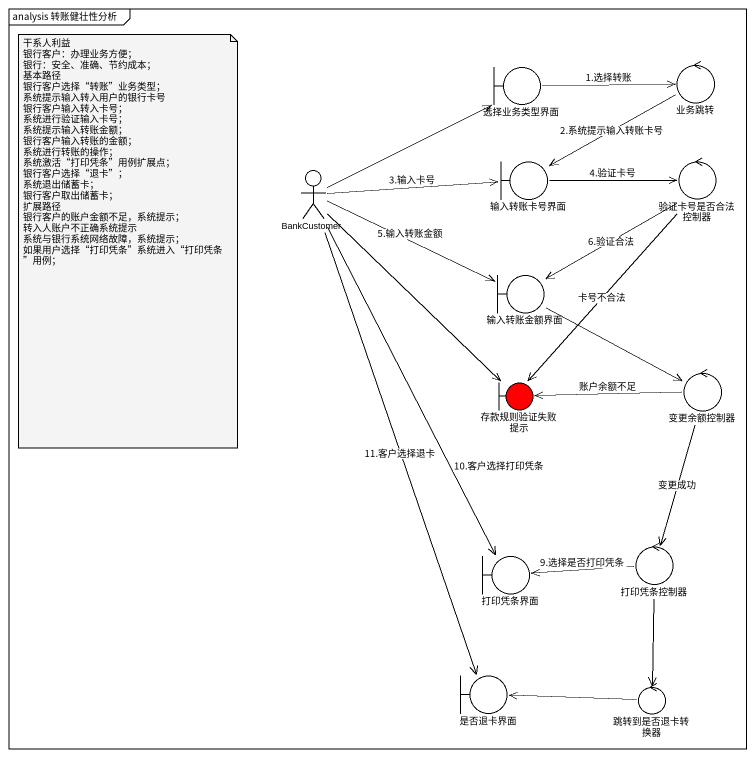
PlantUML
@startuml
mainframe analysis 转账健壮性分析
boundary 选择业务类型界面
control 业务跳转
boundary 输入转账卡号界面
control 验证卡号是否合法控制器
actor BankCustomer
boundary 输入转账金额界面
boundary 存款规则验证失败提示 #FF0000
control 变更余额控制器
control 打印凭条控制器
boundary 打印凭条界面
boundary 是否退卡界面
control 跳转到是否退卡转换器
选择业务类型界面 -right-> 业务跳转 : 1.选择转账
业务跳转 -left-> 输入转账卡号界面 : 2.系统提示输入转账卡号
输入转账卡号界面 -right-> 验证卡号是否合法控制器 : 4.验证卡号
验证卡号是否合法控制器 --> 输入转账金额界面 : 6.验证合法
验证卡号是否合法控制器 --> 存款规则验证失败提示 : 卡号不合法
BankCustomer -right-> 选择业务类型界面
BankCustomer -right-> 输入转账卡号界面 : 3.输入卡号
BankCustomer -right-> 输入转账金额界面 : 5.输入转账金额
BankCustomer --> 存款规则验证失败提示
BankCustomer --> 打印凭条界面 : 10.客户选择打印凭条
BankCustomer --> 是否退卡界面 : 11.客户选择退卡
输入转账金额界面 -right-> 变更余额控制器
变更余额控制器 -left-> 存款规则验证失败提示 : 账户余额不足
变更余额控制器 --> 打印凭条控制器 : 变更成功
打印凭条控制器 -left-> 打印凭条界面 : 9.选择是否打印凭条
打印凭条控制器 --> 跳转到是否退卡转换器
跳转到是否退卡转换器 -left-> 是否退卡界面
note as N1
  干系人利益
  银行客户：办理业务方便；
  银行：安全、准确、节约成本；
  基本路径
  银行客户选择“转账”业务类型；
  系统提示输入转入用户的银行卡号
  银行客户输入转入卡号；
  系统进行验证输入卡号；
  系统提示输入转账金额；
  银行客户输入转账的金额；
  系统进行转账的操作；
  系统激活“打印凭条”用例扩展点；
  银行客户选择“退卡”；
  系统退出储蓄卡；
  银行客户取出储蓄卡；
  扩展路径
  银行客户的账户金额不足，系统提示；
  转入人账户不正确系统提示
  系统与银行系统网络故障，系统提示；
  如果用户选择“打印凭条”系统进入“打印凭条”用例；
end note
@enduml
